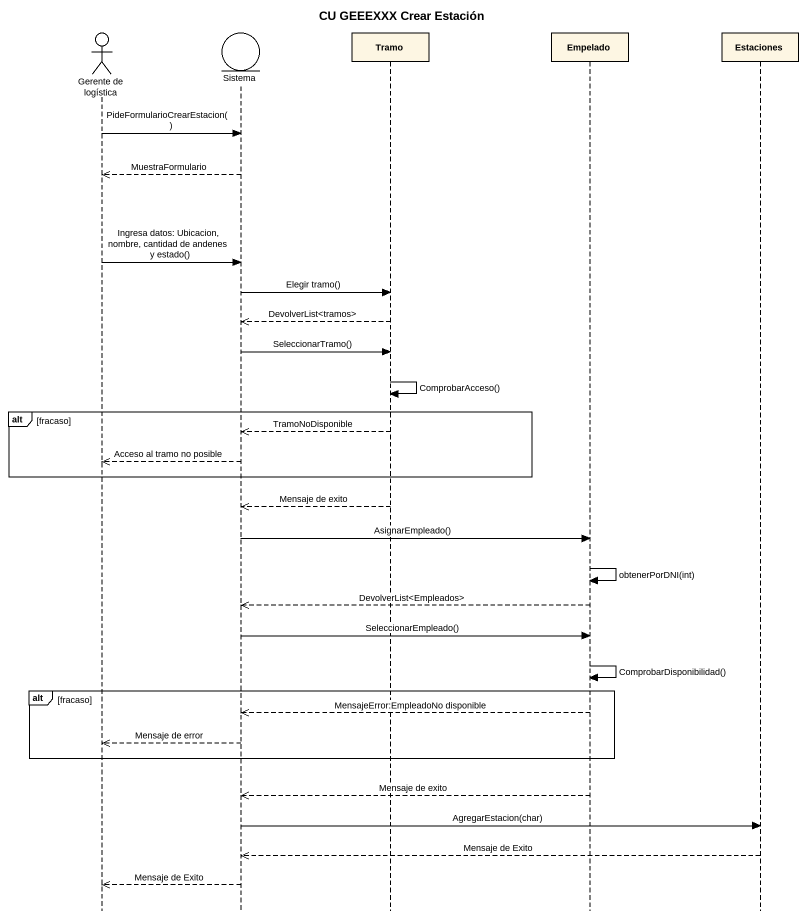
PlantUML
@startuml
title CU GEEEXXX Crear Estación
hide footbox
actor "Gerente de logística" as Gerente_de_logística
entity Sistema
participant Tramo
participant Empelado
participant Estaciones

Gerente_de_logística -> Sistema : PideFormularioCrearEstacion()
Sistema -->> Gerente_de_logística : MuestraFormulario
Gerente_de_logística -> Sistema : Ingresa datos: Ubicacion, nombre, cantidad de andenes y estado()
Sistema -> Tramo : Elegir tramo()
Tramo -->> Sistema : DevolverList<tramos>
Sistema -> Tramo : SeleccionarTramo()
Tramo -> Tramo : ComprobarAcceso()
alt fracaso
  Tramo -->> Sistema : TramoNoDisponible
  Sistema -->> Gerente_de_logística : Acceso al tramo no posible
end
Tramo -->> Sistema : Mensaje de exito
Sistema -> Empelado : AsignarEmpleado()
Empelado -> Empelado : obtenerPorDNI(int)
Empelado -->> Sistema : DevolverList<Empleados>
Sistema -> Empelado : SeleccionarEmpleado()
Empelado -> Empelado : ComprobarDisponibilidad()
alt fracaso
  Empelado -->> Sistema : MensajeError:EmpleadoNo disponible
  Sistema -->> Gerente_de_logística : Mensaje de error
end
Empelado -->> Sistema : Mensaje de exito
Sistema -> Estaciones : AgregarEstacion(char)
Estaciones -->> Sistema : Mensaje de Exito
Sistema -->> Gerente_de_logística : Mensaje de Exito
@enduml
